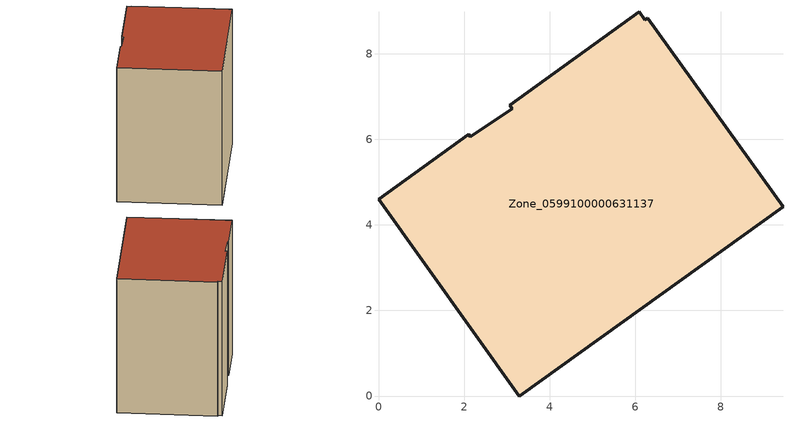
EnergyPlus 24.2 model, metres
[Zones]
Zone_0599100000631137
 floor ground (C_G): 0,4.6 2.11,6.11 2.15,6.06 3.12,6.71 3.06,6.79 6.1,8.97 6.23,8.79 6.29,8.83 9.45,4.42 3.29,0 z0
 wall outside (C_F): 3.29,0 9.45,4.42 6.29,8.83 6.23,8.79 6.1,8.97 3.06,6.79 3.12,6.71 2.15,6.06 2.11,6.11 0,4.6 3.29,0 z0:7.97
 roof outside (C_R): 6.23,8.79 6.1,8.97 3.06,6.79 3.12,6.71 2.15,6.06 2.11,6.11 0,4.6 3.29,0 9.45,4.42 6.29,8.83 z7.97
[BUILDING]
Pand.0599100000631137: North Axis=0; Terrain=City; Loads Convergence Tolerance Value=0.04; Temperature Convergence Tolerance Value=0.4; Solar Distribution=FullExterior; Maximum Number of Warmup Days=25; Minimum Number of Warmup Days=1
[Site:Location]
Rotterdam.The.Hague.AP_ZH_NLD Design_Conditions: Latitude=51.96; Longitude=4.45; Time Zone=1; Elevation=-4.5
[SITE:GROUNDTEMPERATURE:BUILDINGSURFACE]
18, 18, 18, 18, 18, 18, 18, 18, 18, 18, 18, 18
[MATERIAL] Thermal Absorptance=0.9; Solar Absorptance=0.7; Visible Absorptance=0.7
Name | Roughness | Thickness | Conductivity | Density | Specific Heat
G.TC.1975-1991 | MediumSmooth | 0.15 | 0.288461 | 540 | 1210
F.TC.1975-1991 | Rough | 0.3 | 0.230769 | 1920 | 840
R.TC.1975-1991 | MediumRough | 0.2 | 0.153846 | 1500 | 1000
[CONSTRUCTION]
C_G: G.TC.1975-1991
C_F: F.TC.1975-1991
C_R: R.TC.1975-1991
[ZONE]
Zone_0599100000631137: Type=1; Multiplier=1; Ceiling Height=Autocalculate; Volume=Autocalculate; Floor Area=autocalculate; Part of Total Floor Area=Yes
[ZONEINFILTRATION:DESIGNFLOWRATE]
Infil_Zone_0599100000631137: Zone or ZoneList or Space or SpaceList=Zone_0599100000631137; Schedule=AlwaysOn; Design Flow Rate Calculation Method=Flow/Area; Flow Rate per Floor Area=0.003; Constant Term Coefficient=1; Temperature Term Coefficient=0; Velocity Term Coefficient=0; Velocity Squared Term Coefficient=0
[HVACTEMPLATE:ZONE:IDEALLOADSAIRSYSTEM]
Zone_0599100000631137: Maximum Heating Supply Air Temperature=50; Minimum Cooling Supply Air Temperature=13; Maximum Heating Supply Air Humidity Ratio=0.0156; Minimum Cooling Supply Air Humidity Ratio=0.0077; Heating Limit=NoLimit; Cooling Limit=NoLimit; Dehumidification Control Type=ConstantSensibleHeatRatio; Cooling Sensible Heat Ratio=0.7; Dehumidification Setpoint=60; Humidification Control Type=None; Humidification Setpoint=30; Outdoor Air Method=None; Outdoor Air Flow Rate per Person=0.00944; Outdoor Air Flow Rate per Zone Floor Area=0; Outdoor Air Flow Rate per Zone=0; Demand Controlled Ventilation Type=None; Outdoor Air Economizer Type=NoEconomizer; Heat Recovery Type=None; Sensible Heat Recovery Effectiveness=0.7; Latent Heat Recovery Effectiveness=0.65
[ZONECONTROL:THERMOSTAT]
ThermostatControl_Zone_0599100000631137: Zone or ZoneList=Zone_0599100000631137; Control Type Schedule=DualSetpointControlType; Control 1=Thermostat_Zone_0599100000631137; Temperature Difference Between Cutout And Setpoint=0
[THERMOSTATSETPOINT:DUALSETPOINT]
Thermostat_Zone_0599100000631137: Heating Setpoint Temperature Schedule=HeatingSetpoint_Zone_0599100000631137; Cooling Setpoint Temperature Schedule=CoolingSetpoint_Zone_0599100000631137
[SCHEDULE:COMPACT]
HeatingSetpoint_Zone_0599100000631137: Through: 12/31, For: AllDays, Until: 24:00, 21
CoolingSetpoint_Zone_0599100000631137: Through: 12/31, For: AllDays, Until: 24:00, 24
DualSetpointControlType: Through: 12/31, For: AllDays, Until: 24:00, 4
AlwaysOn: Through: 12/31, For: AllDays, Until: 24:00, 1
